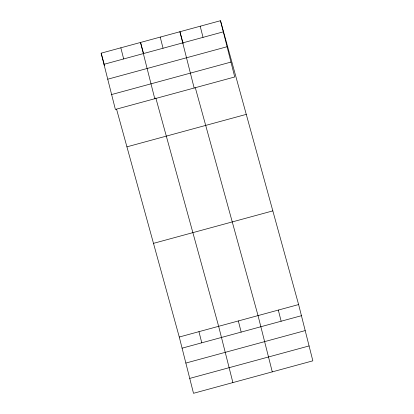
<?xml version="1.0" encoding="UTF-8"?>
<svg xmlns="http://www.w3.org/2000/svg" width="414" height="414" viewBox="0 0 414 414"><rect width="100%" height="100%" fill="white"/><g stroke="black" fill="none" stroke-linecap="round" stroke-linejoin="round"><path stroke-width="0.62" d="M220.491 20.7L234.733 76.973L115.387 109.441L101.151 53.168L220.491 20.7L298.613 304.559L312.849 360.832L193.509 393.3L179.267 337.027L116.582 109.249M103.966 64.31L223.312 31.842M107.738 79.203L227.079 46.735M111.62 94.547L230.965 62.079M126.927 146.841L246.273 114.373M153.49 243.354L272.831 210.886M179.267 337.027L298.613 304.559M182.088 348.169L301.433 315.701M185.855 363.062L305.201 330.595M189.736 378.406L309.082 345.938M183.138 43.449L179.914 31.738L194.156 88.011M195.351 87.82L258.036 315.597L272.272 371.87M143.586 53.546L140.532 42.456L154.774 98.729M155.799 97.916L218.649 326.31L232.891 382.588M101.151 53.168L104.54 65.495M278.322 310.076L281.142 321.223M200.205 26.222L203.026 37.364M238.345 320.954L241.165 332.1M160.223 37.094L163.044 48.241M198.958 331.671L201.778 342.813M120.841 47.812L123.662 58.954"/></g></svg>
